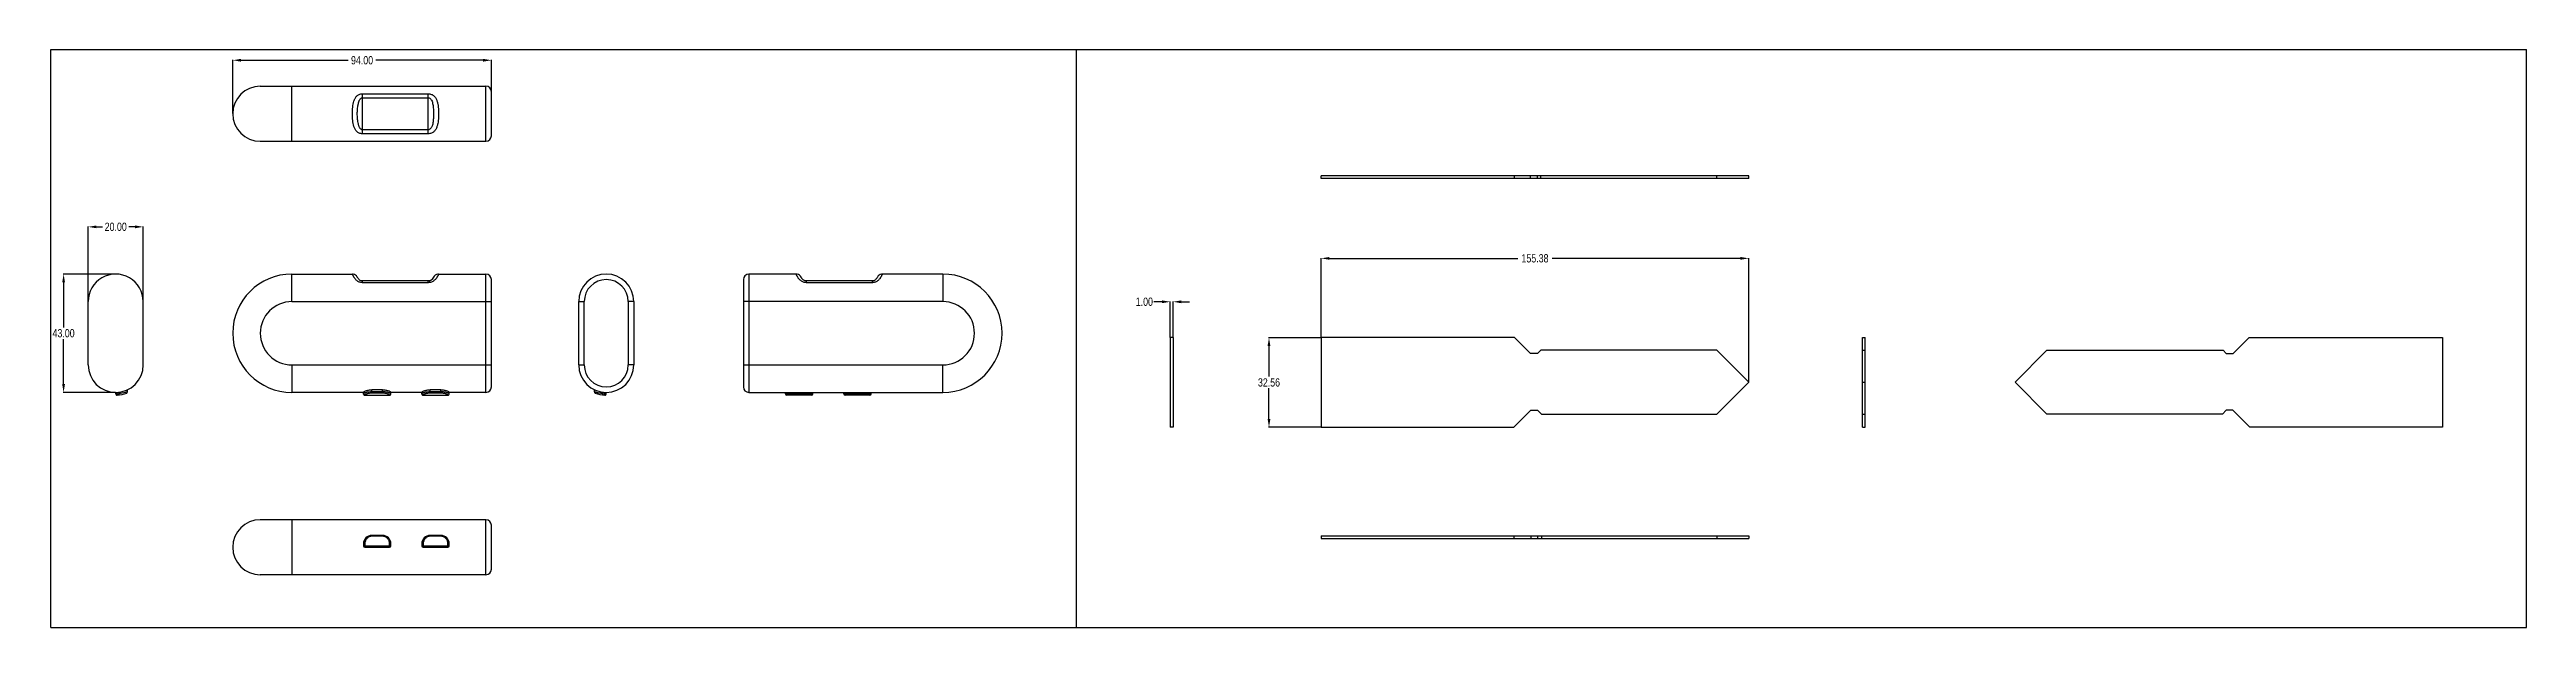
# Model space of a CAD drawing. Header units: millimetres. Extents: x 0 to 900, y 0 to 210.
import ezdxf

# ---------------------------------------------------------------- set-up
doc = ezdxf.new("R2010")
doc.units = ezdxf.units.MM
doc.header["$LTSCALE"] = 16.335
doc.header["$PDMODE"] = 3
doc.header["$PDSIZE"] = 0.3125
doc.layers.get('0').update_dxf_attribs({"linetype": 'CONTINUOUS'})
doc.layers.get('Defpoints').update_dxf_attribs({"linetype": 'CONTINUOUS'})
doc.styles.get("Standard").update_dxf_attribs({"font": 'txt', "width": 0.8})
doc.dimstyles.get("Standard").update_dxf_attribs({"dimtxt": 0.15625, "dimasz": 0.1875, "dimexe": 0.125, "dimexo": 0.0625, "dimtad": 0, "dimtih": 1, "dimtoh": 1, "dimdsep": 46, "dimtxsty": 'STANDARD', "dimblk": '_FILLED', "dimblk1": '_FILLED', "dimblk2": '_FILLED', "dimcen": 0.09, "dimazin": 2, "dimtp": 0.01, "dimtm": 0.01, "dimtfac": 1, "dimtofl": 0, "dimtmove": 0, "dimatfit": 3, "dimldrblk": '_FILLED', "dimfxl": 1, "dimtolj": 1, "dimarcsym": 0})

# ---------------------------------------------------------------- blocks, each defined once
blk = doc.blocks.new('_FILLED')
at = {"color": 0, "linetype": 'ByBlock'}
blk.add_solid([(0, 0), (-1, 0.17), (-1, -0.17)], dxfattribs=at)
blk = doc.blocks.new('*D2')
at = {"color": 3, "lineweight": -2}
for p, q in [((66.13, 186.73), (66.13, 206.23)), ((69.13, 206.11), (108.1, 206.11)), ((157.13, 206.11), (118.15, 206.11)), ((160.13, 186.73), (160.13, 206.23))]:
    blk.add_line(p, q, dxfattribs=at)
at = {"layer": 'Defpoints', "color": 0}
for p in [(160.13, 206.11), (66.13, 186.67), (160.13, 186.67)]:
    blk.add_point(p, dxfattribs=at)
at = {"color": 3, "lineweight": -2, "xscale": 3, "yscale": 3, "zscale": 3, "rotation": 180}
blk.add_blockref('_FILLED', (66.13, 206.11), dxfattribs=at)
at = {"color": 3, "lineweight": -2, "xscale": 3, "yscale": 3, "zscale": 3}
blk.add_blockref('_FILLED', (160.13, 206.11), dxfattribs=at)
at = {"color": 3, "insert": (113.13, 206.11), "char_height": 3, "attachment_point": 5}
blk.add_mtext('\\A1;94.00', dxfattribs=at)
blk = doc.blocks.new('*D3')
at = {"color": 3, "lineweight": -2}
for p, q in [((13.6, 118.47), (13.6, 145.7)), ((16.6, 145.57), (18.77, 145.57)), ((30.6, 145.57), (28.42, 145.57)), ((33.6, 118.47), (33.6, 145.7))]:
    blk.add_line(p, q, dxfattribs=at)
at = {"layer": 'Defpoints', "color": 0}
for p in [(13.6, 145.57), (13.6, 118.41), (33.6, 118.41)]:
    blk.add_point(p, dxfattribs=at)
at = {"color": 3, "lineweight": -2, "xscale": 3, "yscale": 3, "zscale": 3, "rotation": 180}
blk.add_blockref('_FILLED', (13.6, 145.57), dxfattribs=at)
at = {"color": 3, "lineweight": -2, "xscale": 3, "yscale": 3, "zscale": 3}
blk.add_blockref('_FILLED', (33.6, 145.57), dxfattribs=at)
at = {"color": 3, "insert": (23.6, 145.57), "char_height": 3, "attachment_point": 5}
blk.add_mtext('\\A1;20.00', dxfattribs=at)
blk = doc.blocks.new('*D4')
at = {"color": 3, "lineweight": -2}
for p, q in [((23.53, 128.41), (4.53, 128.41)), ((4.65, 125.41), (4.65, 109.03)), ((4.65, 88.41), (4.65, 104.78)), ((23.53, 85.41), (4.53, 85.41))]:
    blk.add_line(p, q, dxfattribs=at)
at = {"layer": 'Defpoints', "color": 0}
for p in [(23.6, 128.41), (4.65, 85.41), (23.6, 85.41)]:
    blk.add_point(p, dxfattribs=at)
at = {"color": 3, "lineweight": -2, "xscale": 3, "yscale": 3, "zscale": 3}
for p, rotation in [((4.65, 128.41), 90), ((4.65, 85.41), 270)]:
    blk.add_blockref('_FILLED', p, dxfattribs=dict(at, rotation=rotation))
at = {"color": 3, "insert": (4.65, 106.91), "char_height": 3, "attachment_point": 5}
blk.add_mtext('\\A1;43.00', dxfattribs=at)
blk = doc.blocks.new('*D5')
at = {"color": 3, "lineweight": -2}
for p, q in [((461.74, 105.37), (461.74, 134.24)), ((464.74, 134.12), (533.2, 134.12)), ((614.12, 134.12), (545.65, 134.12)), ((617.12, 89.19), (617.12, 134.24))]:
    blk.add_line(p, q, dxfattribs=at)
at = {"layer": 'Defpoints', "color": 0}
for p in [(617.12, 134.12), (461.74, 105.3), (617.12, 89.13)]:
    blk.add_point(p, dxfattribs=at)
at = {"color": 3, "lineweight": -2, "xscale": 3, "yscale": 3, "zscale": 3, "rotation": 180}
blk.add_blockref('_FILLED', (461.74, 134.12), dxfattribs=at)
at = {"color": 3, "lineweight": -2, "xscale": 3, "yscale": 3, "zscale": 3}
blk.add_blockref('_FILLED', (617.12, 134.12), dxfattribs=at)
at = {"color": 3, "insert": (539.43, 134.12), "char_height": 3, "attachment_point": 5}
blk.add_mtext('\\A1;155.38', dxfattribs=at)
blk = doc.blocks.new('*D6')
at = {"color": 3, "lineweight": -2}
for p, q in [((461.68, 105.3), (442.63, 105.3)), ((442.75, 102.3), (442.75, 91.15)), ((442.75, 75.74), (442.75, 86.9)), ((461.68, 72.74), (442.63, 72.74))]:
    blk.add_line(p, q, dxfattribs=at)
at = {"layer": 'Defpoints', "color": 0}
for p in [(461.74, 105.3), (442.75, 72.74), (461.74, 72.74)]:
    blk.add_point(p, dxfattribs=at)
at = {"color": 3, "lineweight": -2, "xscale": 3, "yscale": 3, "zscale": 3}
for p, rotation in [((442.75, 105.3), 90), ((442.75, 72.74), 270)]:
    blk.add_blockref('_FILLED', p, dxfattribs=dict(at, rotation=rotation))
at = {"color": 3, "insert": (442.75, 89.02), "char_height": 3, "attachment_point": 5}
blk.add_mtext('\\A1;32.56', dxfattribs=at)
blk = doc.blocks.new('*D7')
at = {"color": 3, "lineweight": -2}
for p, q in [((403.87, 118.34), (400.87, 118.34)), ((406.87, 105.37), (406.87, 118.46)), ((407.87, 105.37), (407.87, 118.46)), ((410.87, 118.34), (413.87, 118.34))]:
    blk.add_line(p, q, dxfattribs=at)
at = {"layer": 'Defpoints', "color": 0}
for p in [(406.87, 118.34), (406.87, 105.3), (407.87, 105.3)]:
    blk.add_point(p, dxfattribs=at)
at = {"color": 3, "lineweight": -2, "xscale": 3, "yscale": 3, "zscale": 3}
blk.add_blockref('_FILLED', (406.87, 118.34), dxfattribs=at)
at = {"color": 3, "lineweight": -2, "xscale": 3, "yscale": 3, "zscale": 3, "rotation": 180}
blk.add_blockref('_FILLED', (407.87, 118.34), dxfattribs=at)
at = {"color": 3, "insert": (397.45, 118.34), "char_height": 3, "attachment_point": 5}
blk.add_mtext('\\A1;1.00', dxfattribs=at)

msp = doc.modelspace()

# ---------------------------------------------------------------- linework, layer by layer
at = {"color": 7, "linetype": 'Continuous'}
for p, q in [((0, 0), (0, 210)), ((0, 210), (372.794, 210)), ((372.794, 0), (372.794, 210)), ((372.794, 0), (372.794, 210)), ((372.794, 210), (899.78, 210)), ((899.78, 0), (899.78, 210)), ((76.128, 196.671), (158.128, 196.671)), ((87.628, 176.671), (87.628, 196.671)), ((113.228, 179.409), (113.228, 193.933)), ((113.228, 193.933), (137.128, 193.933)), ((113.228, 192.48), (137.128, 192.48)), ((137.128, 179.409), (137.128, 193.933)), ((158.128, 176.671), (158.128, 196.671)), ((160.128, 178.671), (160.128, 194.671)), ((137.128, 180.861), (113.228, 180.861)), ((76.128, 176.671), (158.128, 176.671)), ((137.128, 179.409), (113.228, 179.409)), ((461.738, 163.14), (461.738, 164.14)), ((617.122, 164.14), (461.738, 164.14)), ((617.122, 163.14), (461.738, 163.14)), ((532.024, 163.14), (532.024, 164.14)), ((537.788, 163.14), (537.788, 164.14)), ((540.343, 163.14), (540.343, 164.14)), ((541.511, 163.14), (541.511, 164.14)), ((605.544, 163.14), (605.544, 164.14)), ((617.122, 163.14), (617.122, 164.14)), ((87.628, 118.408), (87.628, 128.408)), ((87.628, 128.408), (109.628, 128.408)), ((139.109, 127.24), (139.107, 127.237)), ((140.928, 128.408), (158.128, 128.408)), ((158.128, 85.408), (158.128, 128.408)), ((160.128, 87.408), (160.128, 126.408)), ((251.715, 126.408), (251.715, 87.408)), ((253.715, 128.408), (253.715, 85.408)), ((270.915, 128.408), (253.715, 128.408)), ((272.735, 127.237), (272.734, 127.24)), ((272.735, 127.237), (272.734, 127.24)), ((324.215, 128.408), (302.215, 128.408)), ((324.215, 128.408), (324.214, 118.408)), ((13.596, 95.408), (13.596, 118.408)), ((33.596, 95.408), (33.596, 118.408)), ((87.628, 118.408), (160.128, 118.408)), ((113.228, 125.283), (113.228, 125.908)), ((137.128, 125.908), (113.228, 125.908)), ((137.128, 125.283), (113.228, 125.283)), ((137.128, 125.283), (137.128, 125.908)), ((191.873, 95.408), (191.873, 118.408)), ((191.873, 118.408), (193.873, 118.408)), ((193.873, 95.408), (193.873, 118.408)), ((195.018, 125.689), (194.831, 125.509)), ((209.873, 118.408), (209.873, 95.408)), ((211.873, 118.408), (209.873, 118.408)), ((211.873, 118.408), (211.873, 95.408)), ((324.215, 118.408), (251.715, 118.408)), ((274.715, 125.283), (274.715, 125.908)), ((298.615, 125.908), (274.715, 125.908)), ((298.615, 125.283), (274.715, 125.283)), ((298.615, 125.283), (298.615, 125.908)), ((406.873, 105.303), (406.873, 72.74)), ((407.873, 105.303), (406.873, 105.303)), ((407.873, 105.303), (407.873, 72.74)), ((461.738, 105.303), (461.738, 72.74)), ((532.024, 105.303), (461.738, 105.303)), ((537.788, 99.54), (532.024, 105.303)), ((540.343, 99.54), (537.788, 99.54)), ((541.511, 100.708), (540.343, 99.54)), ((605.544, 100.708), (541.511, 100.708)), ((617.122, 89.131), (605.544, 100.708)), ((658.41, 72.74), (658.41, 105.303)), ((658.41, 105.303), (659.41, 105.303)), ((658.41, 100.708), (659.41, 100.708)), ((659.41, 72.74), (659.41, 105.303)), ((713.904, 89.131), (725.481, 100.708)), ((725.481, 100.708), (789.514, 100.708)), ((789.514, 100.708), (790.683, 99.54)), ((790.683, 99.54), (793.238, 99.54)), ((793.238, 99.54), (799.001, 105.303)), ((799.001, 105.303), (869.288, 105.303)), ((869.288, 105.303), (869.288, 72.74)), ((87.628, 95.408), (87.628, 85.408)), ((87.628, 95.408), (160.128, 95.408)), ((191.873, 95.408), (193.873, 95.408)), ((211.873, 95.408), (209.873, 95.408)), ((251.715, 95.408), (324.215, 95.408)), ((324.215, 85.408), (324.215, 95.408)), ((23.596, 84.925), (23.596, 85.408)), ((24.096, 84.925), (23.596, 84.925)), ((24.096, 84.925), (24.096, 85.421)), ((24.108, 84.425), (24.096, 84.925)), ((24.796, 84.968), (24.796, 85.481)), ((24.846, 84.471), (24.796, 84.968)), ((27.896, 85.618), (27.896, 86.38)), ((113.628, 85.408), (87.628, 85.408)), ((113.628, 84.925), (113.628, 85.481)), ((114.128, 84.471), (114.128, 84.425)), ((114.128, 84.425), (123.128, 84.425)), ((120.528, 86.38), (116.728, 86.38)), ((116.728, 85.155), (116.728, 86.38)), ((120.528, 85.618), (116.728, 85.618)), ((120.528, 85.155), (116.728, 85.155)), ((120.528, 85.155), (120.528, 86.38)), ((123.128, 84.425), (123.128, 84.471)), ((123.628, 84.925), (123.628, 85.481)), ((134.828, 85.408), (123.628, 85.408)), ((134.828, 84.925), (134.828, 85.481)), ((135.328, 84.471), (135.328, 84.425)), ((135.328, 84.425), (144.328, 84.425)), ((141.728, 86.38), (137.928, 86.38)), ((137.928, 85.155), (137.928, 86.38)), ((141.728, 85.618), (137.928, 85.618)), ((141.728, 85.155), (137.928, 85.155)), ((141.728, 85.155), (141.728, 86.38)), ((144.328, 84.425), (144.328, 84.471)), ((144.828, 84.925), (144.828, 85.481)), ((158.128, 85.408), (144.828, 85.408)), ((197.573, 85.618), (197.573, 86.38)), ((200.623, 84.471), (200.673, 84.968)), ((200.673, 84.968), (200.673, 85.481)), ((201.361, 84.425), (201.373, 84.925)), ((201.373, 84.925), (201.373, 85.421)), ((201.873, 84.925), (201.373, 84.925)), ((201.873, 84.925), (201.873, 85.408)), ((253.715, 85.408), (324.215, 85.408)), ((267.015, 84.925), (267.015, 85.421)), ((277.015, 84.925), (267.015, 84.925)), ((267.515, 84.425), (267.515, 85.408)), ((276.515, 84.425), (267.515, 84.425)), ((276.515, 84.425), (276.515, 85.408)), ((277.015, 84.925), (277.015, 85.421)), ((288.215, 84.925), (288.215, 85.421)), ((298.215, 84.925), (288.215, 84.925)), ((288.715, 84.425), (288.715, 85.408)), ((297.715, 84.425), (288.715, 84.425)), ((297.715, 84.425), (297.715, 85.408)), ((298.215, 84.925), (298.215, 85.421)), ((605.534, 77.543), (617.122, 89.131)), ((658.41, 89.131), (659.41, 89.131)), ((725.491, 77.543), (713.904, 89.131)), ((407.873, 72.74), (406.873, 72.74)), ((461.738, 72.74), (531.77, 72.74)), ((531.77, 72.74), (537.97, 78.94)), ((537.97, 78.94), (540.343, 78.94)), ((540.343, 78.94), (541.74, 77.543)), ((541.74, 77.543), (605.534, 77.543)), ((658.41, 77.543), (659.41, 77.543)), ((658.41, 72.74), (659.41, 72.74)), ((789.286, 77.543), (725.491, 77.543)), ((790.683, 78.94), (789.286, 77.543)), ((793.055, 78.94), (790.683, 78.94)), ((799.255, 72.74), (793.055, 78.94)), ((869.288, 72.74), (799.255, 72.74)), ((158.128, 39.146), (76.128, 39.146)), ((87.628, 39.146), (87.628, 19.146)), ((158.128, 19.146), (158.128, 39.146)), ((160.128, 21.146), (160.128, 37.146)), ((113.628, 30.346), (113.628, 29.646)), ((114.128, 30.395), (114.128, 29.146)), ((114.128, 29.658), (123.128, 29.658)), ((114.128, 29.146), (123.128, 29.146)), ((116.728, 33.136), (116.728, 33.446)), ((120.528, 33.446), (116.728, 33.446)), ((120.528, 33.136), (116.728, 33.136)), ((120.528, 33.136), (120.528, 33.446)), ((123.128, 29.146), (123.128, 30.395)), ((123.628, 29.646), (123.628, 30.346)), ((134.828, 30.346), (134.828, 29.646)), ((135.328, 30.395), (135.328, 29.146)), ((135.328, 29.658), (144.328, 29.658)), ((135.328, 29.146), (144.328, 29.146)), ((141.728, 33.446), (137.928, 33.446)), ((137.928, 33.136), (137.928, 33.446)), ((141.728, 33.136), (137.928, 33.136)), ((141.728, 33.136), (141.728, 33.446)), ((144.328, 29.146), (144.328, 30.395)), ((144.828, 29.646), (144.828, 30.346)), ((461.738, 33.34), (461.738, 32.34)), ((461.738, 33.34), (617.122, 33.34)), ((461.738, 32.34), (617.122, 32.34)), ((531.77, 33.34), (531.77, 32.34)), ((537.97, 33.34), (537.97, 32.34)), ((540.343, 33.34), (540.343, 32.34)), ((541.74, 33.34), (541.74, 32.34)), ((605.534, 33.34), (605.534, 32.34)), ((617.122, 33.34), (617.122, 32.34)), ((158.128, 19.146), (76.128, 19.146)), ((0, 0), (372.794, 0)), ((372.794, 0), (899.78, 0))]:
    msp.add_line(p, q, dxfattribs=at)
for points in [[(111.404, 127.328), (111.138, 127.719), (110.788, 128.037), (110.374, 128.264), (109.917, 128.387), (109.628, 128.408)], [(113.228, 125.908), (112.96, 125.928), (112.71, 125.986), (112.47, 126.087), (112.247, 126.227), (112.059, 126.387), (111.909, 126.546), (111.782, 126.706), (111.673, 126.862), (111.585, 127.001), (111.518, 127.117), (111.464, 127.213), (111.425, 127.287), (111.405, 127.325)], [(140.928, 128.408), (140.618, 128.384), (140.145, 128.249), (139.718, 128.002), (139.366, 127.658), (139.109, 127.24)], [(195.833, 126.376), (195.562, 126.165), (195.263, 125.912), (195.018, 125.689)], [(272.734, 127.24), (272.477, 127.658), (272.124, 128.002), (271.698, 128.249), (271.224, 128.384), (270.915, 128.408)], [(300.439, 127.328), (300.41, 127.272), (300.37, 127.198), (300.315, 127.099), (300.241, 126.974), (300.148, 126.829), (300.038, 126.676), (299.907, 126.516), (299.743, 126.349), (299.553, 126.197), (299.35, 126.076), (299.127, 125.985), (298.878, 125.927), (298.615, 125.908)], [(302.215, 128.408), (301.925, 128.387), (301.469, 128.264), (301.054, 128.037), (300.704, 127.719), (300.439, 127.328)]]:
    msp.add_lwpolyline(points, dxfattribs=at)
for centre, radius, start, end in [((76.128, 186.671), 10, 90, 270), ((158.128, 194.671), 2, 0, 90), ((158.128, 178.671), 2, 270, 360), ((23.596, 118.408), 10, 0, 180.000058), ((87.628, 106.908), 21.5, 90, 270), ((158.128, 126.408), 2, 0, 90), ((201.873, 118.408), 10, 0, 180), ((201.873, 118.408), 8, 0, 180), ((253.715, 126.408), 2, 90, 180), ((324.215, 106.908), 21.5, 270, 90), ((87.628, 106.908), 11.5, 90, 270), ((324.215, 106.908), 11.5, 270, 90), ((23.596, 95.408), 10, 180, 360), ((201.873, 95.408), 10, 180, 360), ((201.873, 95.408), 8, 180, 360), ((24.096, 84.925), 0.5, 180, 271.343764), ((23.879, 94.167), 9.245, 271.343764, 275.691395), ((23.879, 94.167), 9.745, 271.343764, 292.359302), ((27.396, 85.618), 0.5, 292.359302, 360), ((114.128, 84.925), 0.5, 180.008459, 270.008482), ((123.128, 84.925), 0.5, 270, 360), ((123.13, 84.921), 0.495, 290.344124, 296.988229), ((123.132, 84.923), 0.495, 333.450417, 339.385785), ((135.328, 84.925), 0.5, 180.008459, 270.008482), ((144.328, 84.925), 0.5, 270, 360), ((144.33, 84.921), 0.495, 290.344124, 296.988229), ((144.332, 84.923), 0.495, 333.450417, 339.385785), ((158.128, 87.408), 2, 270, 360), ((198.073, 85.618), 0.5, 180, 247.640698), ((201.59, 94.167), 9.745, 247.640698, 268.656236), ((201.59, 94.167), 9.245, 264.308605, 268.656236), ((201.373, 84.925), 0.5, 268.656236, 360), ((253.715, 87.408), 2, 180, 270), ((267.515, 84.925), 0.5, 180, 270), ((276.515, 84.925), 0.5, 270, 360), ((288.715, 84.925), 0.5, 180, 270), ((297.715, 84.925), 0.5, 270, 360), ((76.128, 29.146), 10, 90, 270), ((158.128, 37.146), 2, 0, 90), ((116.728, 30.346), 3.1, 90, 180), ((114.128, 29.646), 0.5, 180, 270), ((120.528, 30.346), 3.1, 0, 90), ((123.128, 29.646), 0.5, 270, 360), ((137.928, 30.346), 3.1, 90, 180), ((135.328, 29.646), 0.5, 180, 270), ((141.728, 30.346), 3.1, 0, 90), ((144.328, 29.646), 0.5, 270, 360), ((158.128, 21.146), 2, 270, 360)]:
    msp.add_arc(centre, radius, start, end, dxfattribs=at)
for points, knots in [([(113.228, 179.409), (113.027, 179.409), (112.631, 179.445), (112.073, 179.61), (111.583, 179.876), (111.173, 180.221), (110.84, 180.623), (110.571, 181.069), (110.353, 181.549), (110.114, 182.232), (109.901, 183.144), (109.739, 184.286), (109.647, 185.469), (109.618, 186.671), (109.647, 187.874), (109.739, 189.056), (109.901, 190.198), (110.114, 191.11), (110.353, 191.794), (110.571, 192.273), (110.84, 192.719), (111.174, 193.122), (111.583, 193.466), (112.073, 193.732), (112.631, 193.897), (113.027, 193.933), (113.228, 193.933)], [0, 0, 0, 0, 0.0333869, 0.0656053, 0.0961577, 0.1253925, 0.1540226, 0.1826681, 0.2117365, 0.2414397, 0.3029511, 0.3670596, 0.4330506, 0.5000181, 0.5669834, 0.6329716, 0.6970802, 0.7585895, 0.7882919, 0.8173614, 0.8460079, 0.874632, 0.9038571, 0.934399, 0.9666162, 1, 1, 1, 1]), ([(113.228, 180.861), (113.158, 180.861), (113.02, 180.876), (112.826, 180.949), (112.658, 181.065), (112.517, 181.208), (112.398, 181.368), (112.261, 181.593), (112.121, 181.89), (111.985, 182.26), (111.87, 182.638), (111.773, 183.022), (111.663, 183.544), (111.557, 184.21), (111.439, 185.295), (111.38, 186.671), (111.439, 188.047), (111.557, 189.133), (111.663, 189.798), (111.773, 190.32), (111.87, 190.705), (111.985, 191.082), (112.122, 191.452), (112.29, 191.809), (112.471, 192.087), (112.658, 192.277), (112.826, 192.393), (113.02, 192.466), (113.158, 192.48), (113.228, 192.48)], [0, 0, 0, 0, 0.0160817, 0.0319701, 0.0476212, 0.0630682, 0.0784101, 0.0936743, 0.1241176, 0.1545582, 0.1850713, 0.2157296, 0.2465774, 0.3088827, 0.3720085, 0.5000328, 0.6280544, 0.6911798, 0.7534848, 0.7843335, 0.8149898, 0.8455037, 0.875945, 0.9063849, 0.9369402, 0.9523844, 0.9680333, 0.983921, 1, 1, 1, 1]), ([(137.128, 193.933), (137.528, 193.933), (138.127, 193.834), (138.824, 193.498), (139.266, 193.17), (139.632, 192.778), (139.931, 192.338), (140.172, 191.86), (140.434, 191.173), (140.661, 190.25), (140.824, 189.092), (140.91, 187.891), (140.936, 186.67), (140.91, 185.449), (140.824, 184.249), (140.661, 183.09), (140.392, 181.996), (140.032, 181.153), (139.632, 180.563), (139.266, 180.172), (138.824, 179.844), (138.126, 179.508), (137.528, 179.409), (137.128, 179.409)], [0, 0, 0, 0, 0.065463, 0.0963597, 0.1259689, 0.1548428, 0.1835703, 0.2126103, 0.2422174, 0.3034776, 0.3673841, 0.4332359, 0.5000934, 0.5669426, 0.6327765, 0.6966655, 0.7579106, 0.8164633, 0.8451859, 0.8740474, 0.9036472, 0.9345415, 1, 1, 1, 1]), ([(137.128, 192.48), (137.268, 192.48), (137.549, 192.434), (137.912, 192.221), (138.189, 191.919), (138.467, 191.458), (138.703, 190.821), (138.883, 190.023), (138.996, 189.2), (139.065, 188.364), (139.101, 187.519), (139.112, 186.671), (139.101, 185.822), (139.065, 184.977), (138.996, 184.141), (138.883, 183.319), (138.733, 182.65), (138.56, 182.137), (138.398, 181.768), (138.189, 181.422), (137.912, 181.121), (137.549, 180.908), (137.268, 180.861), (137.128, 180.861)], [0, 0, 0, 0, 0.0318438, 0.0629073, 0.0933584, 0.1236253, 0.1843626, 0.2460366, 0.3086679, 0.372043, 0.435903, 0.499998, 0.5640891, 0.6279451, 0.6913142, 0.7539388, 0.8156045, 0.8460913, 0.8764017, 0.9066578, 0.9370991, 0.9681615, 1, 1, 1, 1]), ([(113.228, 125.283), (113.027, 125.283), (112.631, 125.322), (112.075, 125.491), (111.591, 125.744), (111.187, 126.044), (110.855, 126.362), (110.585, 126.68), (110.366, 126.983), (110.187, 127.266), (110.042, 127.522), (109.925, 127.749), (109.843, 127.919), (109.788, 128.038), (109.754, 128.114), (109.724, 128.182), (109.698, 128.241), (109.677, 128.291), (109.659, 128.332), (109.647, 128.361), (109.64, 128.379), (109.636, 128.389), (109.632, 128.397), (109.63, 128.404), (109.628, 128.406), (109.628, 128.409), (109.628, 128.408)], [0, 0, 0, 0, 0.1187699, 0.233474, 0.3410316, 0.4400474, 0.5303534, 0.612185, 0.6858674, 0.7516498, 0.8096648, 0.8599822, 0.9026266, 0.9210706, 0.9375918, 0.9521864, 0.9648496, 0.9755764, 0.9843615, 0.9911999, 0.9938878, 0.9960877, 0.9977992, 0.9990219, 0.9997555, 1, 1, 1, 1]), ([(140.928, 128.408), (140.928, 128.408), (140.926, 128.406), (140.926, 128.403), (140.923, 128.397), (140.92, 128.389), (140.916, 128.378), (140.909, 128.359), (140.898, 128.33), (140.882, 128.287), (140.862, 128.235), (140.837, 128.175), (140.795, 128.075), (140.731, 127.928), (140.634, 127.727), (140.51, 127.494), (140.353, 127.231), (140.157, 126.943), (139.915, 126.635), (139.617, 126.317), (139.112, 125.882), (138.474, 125.523), (137.735, 125.319), (137.332, 125.283), (137.128, 125.283)], [0, 0, 0, 0, 0.0002432, 0.000967, 0.0021715, 0.0038568, 0.0060231, 0.0086704, 0.0154084, 0.0240719, 0.0346627, 0.0471836, 0.061639, 0.0963735, 0.1389074, 0.1893135, 0.2476647, 0.3140822, 0.388679, 0.4716136, 0.5630223, 0.7696502, 0.8831744, 1, 1, 1, 1]), ([(139.107, 127.237), (139.109, 127.24), (139.11, 127.242), (139.071, 127.159), (139.022, 127.065), (138.913, 126.881), (138.766, 126.682), (138.574, 126.473), (138.345, 126.282), (138.08, 126.121), (137.783, 125.999), (137.461, 125.924), (137.238, 125.908), (137.128, 125.908)], [0, 0, 0, 0, 0.0074039, 0.0230145, 0.0776849, 0.1598598, 0.2611509, 0.3739182, 0.4920427, 0.6116583, 0.738089, 0.869603, 1, 1, 1, 1]), ([(137.462, 125.933), (137.463, 125.934), (137.575, 125.951), (137.794, 126.002), (138.104, 126.132), (138.385, 126.309), (138.629, 126.526), (138.82, 126.746), (138.976, 126.985), (139.037, 127.089), (139.113, 127.25), (139.108, 127.238), (139.107, 127.237)], [0, 0, 0, 0, 0.0016969, 0.1547816, 0.3068737, 0.4587248, 0.6076518, 0.7480136, 0.8694333, 0.9587963, 0.9984655, 1, 1, 1, 1]), ([(274.715, 125.283), (274.511, 125.283), (274.107, 125.319), (273.368, 125.523), (272.73, 125.882), (272.226, 126.318), (271.927, 126.635), (271.685, 126.943), (271.489, 127.231), (271.332, 127.494), (271.208, 127.728), (271.124, 127.903), (271.069, 128.026), (271.034, 128.105), (271.005, 128.175), (270.981, 128.236), (270.96, 128.287), (270.944, 128.33), (270.933, 128.359), (270.926, 128.378), (270.922, 128.389), (270.919, 128.397), (270.917, 128.403), (270.915, 128.406), (270.915, 128.408), (270.915, 128.408)], [0, 0, 0, 0, 0.1168267, 0.2303436, 0.436991, 0.528435, 0.6113636, 0.6859708, 0.7523843, 0.8107411, 0.8611396, 0.9036745, 0.9220097, 0.9384009, 0.9528541, 0.965373, 0.97596, 0.9846178, 0.9913488, 0.9939924, 0.9961551, 0.997837, 0.9990384, 0.9997594, 1, 1, 1, 1]), ([(274.715, 125.908), (274.602, 125.908), (274.376, 125.925), (274.048, 126.002), (273.738, 126.132), (273.457, 126.309), (273.214, 126.526), (273.022, 126.746), (272.867, 126.985), (272.805, 127.089), (272.729, 127.25), (272.735, 127.238), (272.735, 127.237)], [0, 0, 0, 0, 0.1341014, 0.2668826, 0.3988027, 0.5305139, 0.6596888, 0.7814345, 0.8867503, 0.9642611, 0.998669, 1, 1, 1, 1]), ([(302.215, 128.408), (302.215, 128.408), (302.213, 128.406), (302.213, 128.403), (302.21, 128.397), (302.207, 128.389), (302.202, 128.379), (302.195, 128.361), (302.183, 128.332), (302.166, 128.291), (302.144, 128.241), (302.119, 128.182), (302.076, 128.086), (302.011, 127.944), (301.917, 127.749), (301.8, 127.522), (301.655, 127.266), (301.476, 126.983), (301.257, 126.679), (300.987, 126.362), (300.656, 126.044), (300.251, 125.744), (299.767, 125.491), (299.212, 125.322), (298.816, 125.283), (298.615, 125.283)], [0, 0, 0, 0, 0.0002446, 0.0009783, 0.0022009, 0.0039123, 0.0061123, 0.0088005, 0.0156392, 0.0244246, 0.035152, 0.0478161, 0.0624119, 0.097381, 0.1400314, 0.1903545, 0.2483759, 0.3141654, 0.3878628, 0.4697083, 0.5600029, 0.658998, 0.7665256, 0.8812329, 1, 1, 1, 1]), ([(274.38, 125.933), (274.382, 125.933), (274.492, 125.916), (274.604, 125.908), (274.715, 125.908)], [0, 0, 0, 0, 0.0107643, 1, 1, 1, 1]), ([(27.896, 85.618), (27.876, 85.61), (27.796, 85.584), (27.621, 85.525), (27.338, 85.438), (26.784, 85.284), (25.93, 85.097), (25.194, 85.001), (24.796, 84.968)], [0, 0, 0, 0, 0.0202078, 0.0795151, 0.1744163, 0.3001561, 0.6225328, 1, 1, 1, 1]), ([(113.628, 85.481), (113.628, 85.495), (113.645, 85.531), (113.693, 85.581), (113.769, 85.639), (113.92, 85.734), (114.174, 85.861), (114.55, 86.013), (115.01, 86.158), (115.539, 86.279), (116.119, 86.361), (116.522, 86.38), (116.728, 86.38)], [0, 0, 0, 0, 0.0135106, 0.0341329, 0.0628905, 0.0997774, 0.1965046, 0.3206374, 0.467936, 0.6338805, 0.8133499, 1, 1, 1, 1]), ([(113.71, 85.047), (113.688, 85.034), (113.657, 85.014), (113.628, 84.982), (113.628, 84.968)], [0, 0, 0, 0, 0.6509208, 1, 1, 1, 1]), ([(114.128, 84.471), (114.063, 84.471), (113.931, 84.496), (113.765, 84.607), (113.654, 84.772), (113.628, 84.903), (113.628, 84.968)], [0, 0, 0, 0, 0.2505704, 0.5008071, 0.750571, 1, 1, 1, 1]), ([(116.728, 85.618), (116.384, 85.618), (115.881, 85.589), (115.238, 85.497), (114.811, 85.413), (114.439, 85.32), (114.13, 85.225), (113.893, 85.137), (113.761, 85.077), (113.71, 85.047)], [0, 0, 0, 0, 0.3328916, 0.4877734, 0.6295092, 0.7545632, 0.8597918, 0.9423815, 1, 1, 1, 1]), ([(116.728, 85.155), (116.552, 85.155), (116.207, 85.14), (115.713, 85.075), (115.266, 84.98), (114.882, 84.868), (114.571, 84.752), (114.363, 84.656), (114.241, 84.586), (114.18, 84.543), (114.142, 84.508), (114.128, 84.481), (114.128, 84.471)], [0, 0, 0, 0, 0.192757, 0.3769445, 0.5453351, 0.6926026, 0.8145333, 0.9076775, 0.9425865, 0.9694048, 0.9882072, 1, 1, 1, 1]), ([(120.528, 86.38), (120.733, 86.38), (121.136, 86.361), (121.717, 86.279), (122.245, 86.158), (122.705, 86.013), (123.081, 85.861), (123.335, 85.734), (123.486, 85.639), (123.562, 85.581), (123.61, 85.531), (123.628, 85.495), (123.628, 85.481)], [0, 0, 0, 0, 0.1866504, 0.3661197, 0.5320636, 0.679362, 0.8034951, 0.9002225, 0.9371094, 0.9658672, 0.9864894, 1, 1, 1, 1]), ([(123.539, 85.051), (123.487, 85.081), (123.353, 85.141), (123.114, 85.229), (122.804, 85.323), (122.433, 85.415), (122.008, 85.499), (121.369, 85.589), (120.868, 85.618), (120.528, 85.618)], [0, 0, 0, 0, 0.05878, 0.142175, 0.2478178, 0.3728999, 0.514321, 0.668651, 1, 1, 1, 1]), ([(123.128, 84.471), (123.128, 84.481), (123.113, 84.508), (123.075, 84.543), (123.014, 84.586), (122.891, 84.656), (122.683, 84.752), (122.373, 84.868), (121.989, 84.98), (121.542, 85.075), (121.048, 85.14), (120.704, 85.155), (120.528, 85.155)], [0, 0, 0, 0, 0.0118063, 0.0306367, 0.0574984, 0.0924688, 0.1857457, 0.307763, 0.4550184, 0.6233346, 0.8073406, 1, 1, 1, 1]), ([(123.128, 84.471), (123.193, 84.471), (123.324, 84.496), (123.49, 84.607), (123.602, 84.772), (123.628, 84.903), (123.628, 84.968)], [0, 0, 0, 0, 0.2505703, 0.5008069, 0.7505708, 1, 1, 1, 1]), ([(123.628, 84.968), (123.628, 84.974), (123.622, 84.988), (123.593, 85.018), (123.562, 85.037), (123.539, 85.051)], [0, 0, 0, 0, 0.1431203, 0.3497778, 1, 1, 1, 1]), ([(134.828, 85.481), (134.828, 85.495), (134.845, 85.531), (134.893, 85.581), (134.969, 85.639), (135.12, 85.734), (135.374, 85.861), (135.75, 86.013), (136.21, 86.158), (136.739, 86.279), (137.319, 86.361), (137.722, 86.38), (137.928, 86.38)], [0, 0, 0, 0, 0.0135106, 0.0341329, 0.0628905, 0.0997774, 0.1965046, 0.3206374, 0.467936, 0.6338805, 0.8133499, 1, 1, 1, 1]), ([(134.91, 85.047), (134.888, 85.034), (134.857, 85.014), (134.828, 84.982), (134.828, 84.968)], [0, 0, 0, 0, 0.6509208, 1, 1, 1, 1]), ([(135.328, 84.471), (135.263, 84.471), (135.131, 84.496), (134.965, 84.607), (134.854, 84.772), (134.828, 84.903), (134.828, 84.968)], [0, 0, 0, 0, 0.2505704, 0.5008071, 0.750571, 1, 1, 1, 1]), ([(137.928, 85.618), (137.584, 85.618), (137.081, 85.589), (136.438, 85.497), (136.011, 85.413), (135.639, 85.32), (135.33, 85.225), (135.093, 85.137), (134.961, 85.077), (134.91, 85.047)], [0, 0, 0, 0, 0.3328916, 0.4877734, 0.6295092, 0.7545632, 0.8597918, 0.9423815, 1, 1, 1, 1]), ([(137.928, 85.155), (137.752, 85.155), (137.407, 85.14), (136.913, 85.075), (136.466, 84.98), (136.082, 84.868), (135.771, 84.752), (135.563, 84.656), (135.441, 84.586), (135.38, 84.543), (135.342, 84.508), (135.328, 84.481), (135.328, 84.471)], [0, 0, 0, 0, 0.192757, 0.3769445, 0.5453351, 0.6926026, 0.8145333, 0.9076775, 0.9425865, 0.9694048, 0.9882072, 1, 1, 1, 1]), ([(141.728, 86.38), (141.933, 86.38), (142.336, 86.361), (142.917, 86.279), (143.445, 86.158), (143.905, 86.013), (144.281, 85.861), (144.535, 85.734), (144.686, 85.639), (144.762, 85.581), (144.81, 85.531), (144.828, 85.495), (144.828, 85.481)], [0, 0, 0, 0, 0.1866504, 0.3661197, 0.5320636, 0.679362, 0.8034951, 0.9002225, 0.9371094, 0.9658672, 0.9864894, 1, 1, 1, 1]), ([(144.739, 85.051), (144.687, 85.081), (144.553, 85.141), (144.314, 85.229), (144.004, 85.323), (143.633, 85.415), (143.208, 85.499), (142.569, 85.589), (142.068, 85.618), (141.728, 85.618)], [0, 0, 0, 0, 0.05878, 0.142175, 0.2478178, 0.3728999, 0.514321, 0.668651, 1, 1, 1, 1]), ([(144.328, 84.471), (144.328, 84.481), (144.313, 84.508), (144.275, 84.543), (144.214, 84.586), (144.091, 84.656), (143.883, 84.752), (143.573, 84.868), (143.189, 84.98), (142.742, 85.075), (142.248, 85.14), (141.904, 85.155), (141.728, 85.155)], [0, 0, 0, 0, 0.0118063, 0.0306367, 0.0574984, 0.0924688, 0.1857457, 0.307763, 0.4550184, 0.6233346, 0.8073406, 1, 1, 1, 1]), ([(144.328, 84.471), (144.393, 84.471), (144.524, 84.496), (144.69, 84.607), (144.802, 84.772), (144.828, 84.903), (144.828, 84.968)], [0, 0, 0, 0, 0.2505703, 0.5008069, 0.7505708, 1, 1, 1, 1]), ([(144.828, 84.968), (144.828, 84.974), (144.822, 84.988), (144.793, 85.018), (144.762, 85.037), (144.739, 85.051)], [0, 0, 0, 0, 0.1431203, 0.3497778, 1, 1, 1, 1]), ([(200.673, 84.968), (200.47, 84.985), (200.072, 85.028), (199.498, 85.116), (198.97, 85.221), (198.57, 85.318), (198.288, 85.394), (198.107, 85.446), (197.951, 85.493), (197.821, 85.535), (197.718, 85.568), (197.65, 85.591), (197.61, 85.605), (197.591, 85.612), (197.579, 85.615), (197.574, 85.617), (197.573, 85.618)], [0, 0, 0, 0, 0.1925354, 0.3778311, 0.549042, 0.7002364, 0.7665704, 0.8258369, 0.8773865, 0.9206011, 0.9549103, 0.9798168, 0.9886178, 0.9949288, 0.998729, 1, 1, 1, 1]), ([(114.128, 30.395), (114.064, 30.395), (113.971, 30.394), (113.853, 30.388), (113.778, 30.382), (113.717, 30.375), (113.67, 30.366), (113.643, 30.359), (113.628, 30.35), (113.628, 30.346)], [0, 0, 0, 0, 0.3773668, 0.548126, 0.6979539, 0.8213769, 0.9141198, 0.9731044, 1, 1, 1, 1]), ([(114.128, 29.658), (114.095, 29.658), (114.031, 29.657), (113.939, 29.657), (113.853, 29.656), (113.779, 29.654), (113.724, 29.653), (113.688, 29.651), (113.667, 29.651), (113.651, 29.649), (113.638, 29.649), (113.632, 29.647), (113.628, 29.647), (113.628, 29.646)], [0, 0, 0, 0, 0.1944863, 0.3823034, 0.555104, 0.7064469, 0.8306439, 0.8811148, 0.9231225, 0.9561864, 0.9800733, 0.9946489, 1, 1, 1, 1]), ([(116.728, 33.136), (116.551, 33.136), (116.197, 33.098), (115.693, 32.93), (115.239, 32.664), (114.72, 32.2), (114.255, 31.444), (114.128, 30.744), (114.128, 30.395)], [0, 0, 0, 0, 0.1269958, 0.2531816, 0.3782085, 0.502418, 0.7496792, 1, 1, 1, 1]), ([(123.128, 30.395), (123.128, 30.745), (123, 31.445), (122.534, 32.201), (122.016, 32.665), (121.561, 32.93), (121.058, 33.098), (120.704, 33.136), (120.528, 33.136)], [0, 0, 0, 0, 0.2505531, 0.4979142, 0.6220689, 0.7470142, 0.8730693, 1, 1, 1, 1]), ([(123.128, 30.395), (123.191, 30.395), (123.284, 30.394), (123.402, 30.388), (123.477, 30.382), (123.538, 30.375), (123.585, 30.366), (123.612, 30.359), (123.628, 30.35), (123.628, 30.346)], [0, 0, 0, 0, 0.377367, 0.5481262, 0.6979543, 0.8213775, 0.9141205, 0.9731049, 1, 1, 1, 1]), ([(123.128, 29.658), (123.16, 29.658), (123.224, 29.657), (123.316, 29.657), (123.402, 29.656), (123.477, 29.654), (123.531, 29.653), (123.567, 29.651), (123.588, 29.651), (123.604, 29.649), (123.617, 29.649), (123.623, 29.647), (123.628, 29.647), (123.628, 29.646)], [0, 0, 0, 0, 0.1944861, 0.3823025, 0.5551023, 0.706445, 0.8306424, 0.8811137, 0.9231217, 0.9561858, 0.980073, 0.9946488, 1, 1, 1, 1]), ([(135.328, 30.395), (135.264, 30.395), (135.171, 30.394), (135.053, 30.388), (134.978, 30.382), (134.917, 30.375), (134.87, 30.366), (134.843, 30.359), (134.828, 30.35), (134.828, 30.346)], [0, 0, 0, 0, 0.3773668, 0.548126, 0.6979539, 0.8213769, 0.9141198, 0.9731044, 1, 1, 1, 1]), ([(135.328, 29.658), (135.295, 29.658), (135.231, 29.657), (135.139, 29.657), (135.053, 29.656), (134.979, 29.654), (134.924, 29.653), (134.888, 29.651), (134.867, 29.651), (134.851, 29.649), (134.838, 29.649), (134.832, 29.647), (134.828, 29.647), (134.828, 29.646)], [0, 0, 0, 0, 0.1944863, 0.3823034, 0.555104, 0.7064469, 0.8306439, 0.8811148, 0.9231225, 0.9561864, 0.9800733, 0.9946489, 1, 1, 1, 1]), ([(137.928, 33.136), (137.751, 33.136), (137.397, 33.098), (136.893, 32.93), (136.439, 32.664), (135.92, 32.2), (135.455, 31.444), (135.328, 30.744), (135.328, 30.395)], [0, 0, 0, 0, 0.1269958, 0.2531816, 0.3782085, 0.502418, 0.7496792, 1, 1, 1, 1]), ([(144.328, 30.395), (144.328, 30.745), (144.2, 31.445), (143.734, 32.201), (143.216, 32.665), (142.761, 32.93), (142.258, 33.098), (141.904, 33.136), (141.728, 33.136)], [0, 0, 0, 0, 0.2505531, 0.4979142, 0.6220689, 0.7470142, 0.8730693, 1, 1, 1, 1]), ([(144.328, 30.395), (144.391, 30.395), (144.484, 30.394), (144.602, 30.388), (144.677, 30.382), (144.738, 30.375), (144.785, 30.366), (144.812, 30.359), (144.828, 30.35), (144.828, 30.346)], [0, 0, 0, 0, 0.377367, 0.5481262, 0.6979543, 0.8213775, 0.9141205, 0.9731049, 1, 1, 1, 1]), ([(144.328, 29.658), (144.36, 29.658), (144.424, 29.657), (144.516, 29.657), (144.602, 29.656), (144.677, 29.654), (144.731, 29.653), (144.767, 29.651), (144.788, 29.651), (144.804, 29.649), (144.817, 29.649), (144.823, 29.647), (144.828, 29.647), (144.828, 29.646)], [0, 0, 0, 0, 0.1944861, 0.3823025, 0.5551023, 0.706445, 0.8306424, 0.8811137, 0.9231217, 0.9561858, 0.980073, 0.9946488, 1, 1, 1, 1])]:
    msp.add_open_spline(points, degree=3, knots=knots, dxfattribs=at)
for points in [[(123.128, 84.425), (123.187, 84.425), (123.247, 84.436), (123.302, 84.457)], [(123.595, 84.749), (123.617, 84.805), (123.628, 84.865), (123.628, 84.925)], [(144.328, 84.425), (144.387, 84.425), (144.447, 84.436), (144.502, 84.457)], [(144.795, 84.749), (144.817, 84.805), (144.828, 84.865), (144.828, 84.925)]]:
    msp.add_open_spline(points, degree=3, dxfattribs=at)

# ---------------------------------------------------------------- dimensions: what is measured, and where the dimension line sits
for base, p1, p2, picture, middle in [((160.128, 206.107), (66.128, 186.671), (160.128, 186.671), '*D2', (113.128, 206.107)), ((13.596, 145.572), (33.596, 118.408), (13.596, 118.408), '*D3', (23.596, 145.572)), ((617.122, 134.119), (461.738, 105.303), (617.122, 89.131), '*D5', (539.43, 134.119)), ((406.873, 118.339), (407.873, 105.303), (406.873, 105.303), '*D7', (397.448, 118.339))]:
    dim = msp.add_linear_dim(base=base, p1=p1, p2=p2, dimstyle='STANDARD', override={"dimtxt": 3, "dimasz": 3, "dimzin": 0, "dimcen": 2.673, "dimclrd": 3, "dimclre": 3, "dimclrt": 3, "dimadec": 0, "dimazin": 0, "dimtp": 0, "dimtm": 0, "dimtzin": 0})
    dim.commit()
    dim.dimension.update_dxf_attribs({"geometry": picture, "text_midpoint": middle})
dim = msp.add_aligned_dim(p1=(23.596, 128.408), p2=(23.596, 85.408), distance=-18.944, dimstyle='STANDARD', override={"dimtxt": 3, "dimasz": 3, "dimzin": 0, "dimcen": 2.673, "dimclrd": 3, "dimclre": 3, "dimclrt": 3, "dimadec": 0, "dimazin": 0, "dimtp": 0, "dimtm": 0, "dimtzin": 0})
dim.commit()
dim.dimension.update_dxf_attribs({"geometry": '*D4', "text_midpoint": (4.652, 106.908)})
dim = msp.add_linear_dim(base=(442.752, 72.74), p1=(461.738, 105.303), p2=(461.738, 72.74), angle=90, dimstyle='STANDARD', override={"dimtxt": 3, "dimasz": 3, "dimzin": 0, "dimcen": 2.673, "dimclrd": 3, "dimclre": 3, "dimclrt": 3, "dimadec": 0, "dimazin": 0, "dimtp": 0, "dimtm": 0, "dimtzin": 0})
dim.commit()
dim.dimension.update_dxf_attribs({"geometry": '*D6', "text_midpoint": (442.752, 89.022)})

doc.saveas('drawing.dxf')
